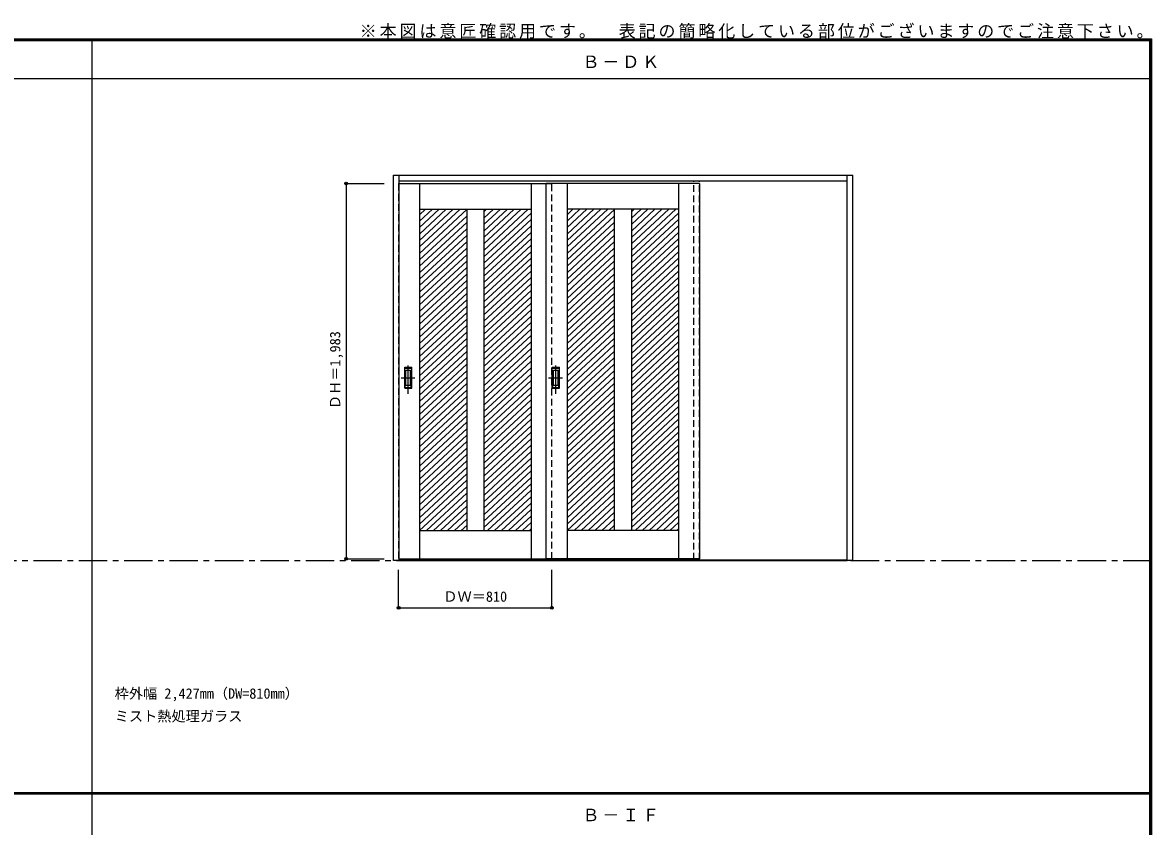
# Model space of a CAD drawing. Units: millimetres, scale not verified. Extents: x -6000 to 5700, y -4307 to 4260.
# Drawn here: x -267 to 5700, y 12 to 4260 of the extents above; entities that cross this region are included whole.
import ezdxf
from ezdxf.enums import TextEntityAlignment as Align

# ---------------------------------------------------------------- set-up
doc = ezdxf.new("R2010")
doc.units = ezdxf.units.MM
doc.header["$LTSCALE"] = 30
doc.header["$PDMODE"] = 32
doc.header["$PDSIZE"] = 15
doc.linetypes.add('CHAIN1', pattern=[8, 5, -1, 1, -1])
doc.linetypes.add('DASHED1', pattern=[1.8, 1.2, -0.6])
for name, color, linetype in [('0-1_通り芯', 7, 'CHAIN1'), ('0-2_扉', 7, 'Continuous'), ('0-4_枠', 3, 'Continuous'), ('0-6_引手', 7, 'Continuous'), ('0-A_文字', 7, 'Continuous'), ('0-B_寸法', 4, 'Continuous'), ('0-C_ハッチ', 4, 'Continuous'), ('F-1_枠', 6, 'Continuous')]:
    doc.layers.add(name, color=color, linetype=linetype)
doc.styles.add('ＭＳ ゴシック', font='')
doc.styles.get('ＭＳ ゴシック').set_extended_font_data('MS Gothic')

msp = doc.modelspace()

# ---------------------------------------------------------------- linework, layer by layer
at = {"layer": '0-1_通り芯'}
msp.add_line((-5490, 1418), (5690, 1418), dxfattribs=at)
at = {"layer": '0-2_扉', "color": 4, "linetype": 'DASHED1'}
for p, q in [((1720.85, 3409), (1720.85, 1426)), ((1723.85, 3409), (1720.85, 3409)), ((2530.85, 1426), (2530.85, 3409)), ((3280.85, 1421), (3280.85, 3423)), ((3310.85, 1421), (3310.85, 3423)), ((1723.85, 1426), (1720.85, 1426))]:
    msp.add_line(p, q, dxfattribs=at)
at = {"layer": '0-2_扉'}
for p, q in [((1723.85, 3409), (2530.85, 3409)), ((1830.85, 3409), (1830.85, 1426)), ((2420.85, 3409), (2420.85, 1426)), ((2500.85, 3409), (2530.85, 3409)), ((2500.85, 1426), (2500.85, 3409)), ((3310.85, 3409), (2500.85, 3409)), ((2610.85, 3409), (2610.85, 1426)), ((3200.85, 3409), (3200.85, 1426)), ((3310.85, 3409), (3310.85, 1426)), ((1830.85, 3274), (2420.85, 3274)), ((2080.85, 3274), (2080.85, 1576)), ((2170.85, 3274), (2170.85, 1576)), ((3200.85, 3274), (2610.85, 3274)), ((2860.85, 3274), (2860.85, 1576)), ((2950.85, 3274), (2950.85, 1576)), ((1830.85, 1576), (2420.85, 1576)), ((3200.85, 1576), (2610.85, 1576)), ((1723.85, 1426), (2530.85, 1426)), ((2500.85, 1426), (2530.85, 1426)), ((3310.85, 1426), (2500.85, 1426))]:
    msp.add_line(p, q, dxfattribs=at)
at = {"layer": '0-4_枠'}
for p, q in [((1693.85, 3453), (4120.85, 3453)), ((1723.85, 1418), (1723.85, 3453)), ((1723.85, 3423), (4090.85, 3423)), ((4090.85, 1418), (4090.85, 3453)), ((4120.85, 1418), (4120.85, 3453)), ((1723.85, 1421), (4090.85, 1421)), ((1723.85, 1418), (4090.85, 1418)), ((4120.85, 1418), (4090.85, 1418))]:
    msp.add_line(p, q, dxfattribs=at)
msp.add_lwpolyline([(1723.85, 1418), (1693.85, 1418), (1693.85, 3453)], dxfattribs=at)
at = {"layer": '0-6_引手', "linetype": 'CHAIN1'}
for p, q in [((1771.85, 2298.27), (1771.85, 2469.12)), ((2551.85, 2298.27), (2551.85, 2469.12)), ((1733.77, 2383.5), (1806.28, 2383.5)), ((2513.77, 2383.5), (2586.28, 2383.5))]:
    msp.add_line(p, q, dxfattribs=at)
at = {"layer": '0-6_引手'}
for p, q in [((1752.85, 2438.5), (1790.85, 2438.5)), ((1752.85, 2328.5), (1752.85, 2438.5)), ((1759.35, 2422.5), (1784.35, 2422.5)), ((1759.35, 2344.5), (1759.35, 2422.5)), ((1784.35, 2344.5), (1784.35, 2422.5)), ((1790.85, 2328.5), (1790.85, 2438.5)), ((2532.85, 2438.5), (2570.85, 2438.5)), ((2532.85, 2328.5), (2532.85, 2438.5)), ((2539.35, 2422.5), (2564.35, 2422.5)), ((2539.35, 2344.5), (2539.35, 2422.5)), ((2564.35, 2344.5), (2564.35, 2422.5)), ((2570.85, 2328.5), (2570.85, 2438.5)), ((1752.85, 2328.5), (1790.85, 2328.5)), ((1759.35, 2344.5), (1784.35, 2344.5)), ((2532.85, 2328.5), (2570.85, 2328.5)), ((2539.35, 2344.5), (2564.35, 2344.5))]:
    msp.add_line(p, q, dxfattribs=at)
at = {"layer": '0-6_引手', "linetype": 'DASHED1'}
for p, q in [((1787.85, 2332.5), (1787.85, 2434.5)), ((2567.85, 2332.5), (2567.85, 2434.5)), ((1755.85, 2332.5), (1787.85, 2332.5)), ((2535.85, 2332.5), (2567.85, 2332.5))]:
    msp.add_line(p, q, dxfattribs=at)
for points in [[(1755.85, 2332.5), (1755.85, 2434.5), (1787.85, 2434.5)], [(2535.85, 2332.5), (2535.85, 2434.5), (2567.85, 2434.5)]]:
    msp.add_lwpolyline(points, dxfattribs=at)
at = {"layer": '0-B_寸法'}
for p, q in [((1443.85, 3409), (1643.85, 3409)), ((1443.85, 3409), (1443.85, 1426)), ((1443.85, 1426), (1643.85, 1426)), ((1720.85, 1168), (1720.85, 1368)), ((2530.85, 1168), (2530.85, 1368)), ((1720.85, 1168), (2530.85, 1168))]:
    msp.add_line(p, q, dxfattribs=at)
at = {"layer": '0-B_寸法', "color": 7}
for p in [(1443.85, 3409), (1443.85, 1426), (1720.85, 1168), (2530.85, 1168)]:
    msp.add_point(p, dxfattribs=at)
at = {"layer": '0-C_ハッチ'}
for p, q in [((1898.99, 3274), (1830.85, 3210.9)), ((1935.79, 3274), (1830.85, 3176.83)), ((1972.59, 3274), (1830.85, 3142.76)), ((2009.38, 3274), (1830.85, 3108.69)), ((1862.2, 3274), (1830.85, 3244.97)), ((2046.18, 3274), (1830.85, 3074.62)), ((2082.98, 3274), (1830.85, 3040.55)), ((2080.85, 3237.96), (1830.85, 3006.48)), ((2185.16, 3274), (2170.85, 3260.75)), ((2221.96, 3274), (2170.85, 3226.67)), ((2258.76, 3274), (2170.85, 3192.6)), ((2295.55, 3274), (2170.85, 3158.53)), ((2332.35, 3274), (2170.85, 3124.46)), ((2369.15, 3274), (2170.85, 3090.39)), ((2405.94, 3274), (2170.85, 3056.32)), ((2420.85, 3253.73), (2170.85, 3022.25)), ((2678.99, 3274), (2610.85, 3210.9)), ((2715.79, 3274), (2610.85, 3176.83)), ((2752.59, 3274), (2610.85, 3142.76)), ((2789.38, 3274), (2610.85, 3108.69)), ((2642.2, 3274), (2610.85, 3244.97)), ((2826.18, 3274), (2610.85, 3074.62)), ((2862.98, 3274), (2610.85, 3040.55)), ((2860.85, 3237.96), (2610.85, 3006.48)), ((2965.16, 3274), (2950.85, 3260.75)), ((3001.96, 3274), (2950.85, 3226.67)), ((3038.76, 3274), (2950.85, 3192.6)), ((3075.55, 3274), (2950.85, 3158.53)), ((3112.35, 3274), (2950.85, 3124.46)), ((3149.15, 3274), (2950.85, 3090.39)), ((3185.94, 3274), (2950.85, 3056.32)), ((3200.85, 3253.73), (2950.85, 3022.25)), ((2080.85, 3203.89), (1830.85, 2972.41)), ((2080.85, 3169.82), (1830.85, 2938.34)), ((2420.85, 3219.66), (2170.85, 2988.18)), ((2420.85, 3185.59), (2170.85, 2954.11)), ((2860.85, 3203.89), (2610.85, 2972.41)), ((2860.85, 3169.82), (2610.85, 2938.34)), ((3200.85, 3219.66), (2950.85, 2988.18)), ((3200.85, 3185.59), (2950.85, 2954.11)), ((2080.85, 3135.75), (1830.85, 2904.26)), ((2420.85, 3151.52), (2170.85, 2920.04)), ((2420.85, 3117.45), (2170.85, 2885.96)), ((2860.85, 3135.75), (2610.85, 2904.26)), ((3200.85, 3151.52), (2950.85, 2920.04)), ((3200.85, 3117.45), (2950.85, 2885.96)), ((2080.85, 3101.67), (1830.85, 2870.19)), ((2080.85, 3067.6), (1830.85, 2836.12)), ((2420.85, 3083.37), (2170.85, 2851.89)), ((2420.85, 3049.3), (2170.85, 2817.82)), ((2860.85, 3101.67), (2610.85, 2870.19)), ((2860.85, 3067.6), (2610.85, 2836.12)), ((3200.85, 3083.37), (2950.85, 2851.89)), ((3200.85, 3049.3), (2950.85, 2817.82)), ((2080.85, 3033.53), (1830.85, 2802.05)), ((2080.85, 2999.46), (1830.85, 2767.98)), ((2420.85, 3015.23), (2170.85, 2783.75)), ((2860.85, 3033.53), (2610.85, 2802.05)), ((2860.85, 2999.46), (2610.85, 2767.98)), ((3200.85, 3015.23), (2950.85, 2783.75)), ((2080.85, 2965.39), (1830.85, 2733.91)), ((2080.85, 2931.32), (1830.85, 2699.84)), ((2420.85, 2981.16), (2170.85, 2749.68)), ((2420.85, 2947.09), (2170.85, 2715.61)), ((2860.85, 2965.39), (2610.85, 2733.91)), ((2860.85, 2931.32), (2610.85, 2699.84)), ((3200.85, 2981.16), (2950.85, 2749.68)), ((3200.85, 2947.09), (2950.85, 2715.61)), ((2080.85, 2897.25), (1830.85, 2665.77)), ((2420.85, 2913.02), (2170.85, 2681.54)), ((2420.85, 2878.95), (2170.85, 2647.47)), ((2860.85, 2897.25), (2610.85, 2665.77)), ((3200.85, 2913.02), (2950.85, 2681.54)), ((3200.85, 2878.95), (2950.85, 2647.47)), ((2080.85, 2863.18), (1830.85, 2631.7)), ((2080.85, 2829.11), (1830.85, 2597.62)), ((2420.85, 2844.88), (2170.85, 2613.4)), ((2420.85, 2810.81), (2170.85, 2579.32)), ((2860.85, 2863.18), (2610.85, 2631.7)), ((2860.85, 2829.11), (2610.85, 2597.62)), ((3200.85, 2844.88), (2950.85, 2613.4)), ((3200.85, 2810.81), (2950.85, 2579.32)), ((2080.85, 2795.04), (1830.85, 2563.55)), ((2080.85, 2760.96), (1830.85, 2529.48)), ((2420.85, 2776.74), (2170.85, 2545.25)), ((2860.85, 2795.04), (2610.85, 2563.55)), ((2860.85, 2760.96), (2610.85, 2529.48)), ((3200.85, 2776.74), (2950.85, 2545.25)), ((2080.85, 2726.89), (1830.85, 2495.41)), ((2080.85, 2692.82), (1830.85, 2461.34)), ((2420.85, 2742.66), (2170.85, 2511.18)), ((2420.85, 2708.59), (2170.85, 2477.11)), ((2860.85, 2726.89), (2610.85, 2495.41)), ((2860.85, 2692.82), (2610.85, 2461.34)), ((3200.85, 2742.66), (2950.85, 2511.18)), ((3200.85, 2708.59), (2950.85, 2477.11)), ((2080.85, 2658.75), (1830.85, 2427.27)), ((2420.85, 2674.52), (2170.85, 2443.04)), ((2420.85, 2640.45), (2170.85, 2408.97)), ((2860.85, 2658.75), (2610.85, 2427.27)), ((3200.85, 2674.52), (2950.85, 2443.04)), ((3200.85, 2640.45), (2950.85, 2408.97)), ((2080.85, 2624.68), (1830.85, 2393.2)), ((2080.85, 2590.61), (1830.85, 2359.13)), ((2420.85, 2606.38), (2170.85, 2374.9)), ((2420.85, 2572.31), (2170.85, 2340.83)), ((2860.85, 2624.68), (2610.85, 2393.2)), ((2860.85, 2590.61), (2610.85, 2359.13)), ((3200.85, 2606.38), (2950.85, 2374.9)), ((3200.85, 2572.31), (2950.85, 2340.83)), ((2080.85, 2556.54), (1830.85, 2325.06)), ((2080.85, 2522.47), (1830.85, 2290.99)), ((2420.85, 2538.24), (2170.85, 2306.76)), ((2860.85, 2556.54), (2610.85, 2325.06)), ((2860.85, 2522.47), (2610.85, 2290.99)), ((3200.85, 2538.24), (2950.85, 2306.76)), ((2080.85, 2488.4), (1830.85, 2256.91)), ((2080.85, 2454.32), (1830.85, 2222.84)), ((2420.85, 2504.17), (2170.85, 2272.69)), ((2420.85, 2470.1), (2170.85, 2238.61)), ((2860.85, 2488.4), (2610.85, 2256.91)), ((2860.85, 2454.32), (2610.85, 2222.84)), ((3200.85, 2504.17), (2950.85, 2272.69)), ((3200.85, 2470.1), (2950.85, 2238.61)), ((2080.85, 2420.25), (1830.85, 2188.77)), ((2420.85, 2436.02), (2170.85, 2204.54)), ((2420.85, 2401.95), (2170.85, 2170.47)), ((2860.85, 2420.25), (2610.85, 2188.77)), ((3200.85, 2436.02), (2950.85, 2204.54)), ((3200.85, 2401.95), (2950.85, 2170.47)), ((2080.85, 2386.18), (1830.85, 2154.7)), ((2080.85, 2352.11), (1830.85, 2120.63)), ((2420.85, 2367.88), (2170.85, 2136.4)), ((2420.85, 2333.81), (2170.85, 2102.33)), ((2860.85, 2386.18), (2610.85, 2154.7)), ((2860.85, 2352.11), (2610.85, 2120.63)), ((3200.85, 2367.88), (2950.85, 2136.4)), ((3200.85, 2333.81), (2950.85, 2102.33)), ((2080.85, 2318.04), (1830.85, 2086.56)), ((2080.85, 2283.97), (1830.85, 2052.49)), ((2420.85, 2299.74), (2170.85, 2068.26)), ((2860.85, 2318.04), (2610.85, 2086.56)), ((2860.85, 2283.97), (2610.85, 2052.49)), ((3200.85, 2299.74), (2950.85, 2068.26)), ((2080.85, 2249.9), (1830.85, 2018.42)), ((2080.85, 2215.83), (1830.85, 1984.35)), ((2420.85, 2265.67), (2170.85, 2034.19)), ((2420.85, 2231.6), (2170.85, 2000.12)), ((2860.85, 2249.9), (2610.85, 2018.42)), ((2860.85, 2215.83), (2610.85, 1984.35)), ((3200.85, 2265.67), (2950.85, 2034.19)), ((3200.85, 2231.6), (2950.85, 2000.12)), ((2080.85, 2181.76), (1830.85, 1950.27)), ((2420.85, 2197.53), (2170.85, 1966.05)), ((2420.85, 2163.46), (2170.85, 1931.97)), ((2860.85, 2181.76), (2610.85, 1950.27)), ((3200.85, 2197.53), (2950.85, 1966.05)), ((3200.85, 2163.46), (2950.85, 1931.97)), ((2080.85, 2147.69), (1830.85, 1916.2)), ((2080.85, 2113.61), (1830.85, 1882.13)), ((2420.85, 2129.39), (2170.85, 1897.9)), ((2420.85, 2095.31), (2170.85, 1863.83)), ((2860.85, 2147.69), (2610.85, 1916.2)), ((2860.85, 2113.61), (2610.85, 1882.13)), ((3200.85, 2129.39), (2950.85, 1897.9)), ((3200.85, 2095.31), (2950.85, 1863.83)), ((2080.85, 2079.54), (1830.85, 1848.06)), ((2080.85, 2045.47), (1830.85, 1813.99)), ((2420.85, 2061.24), (2170.85, 1829.76)), ((2860.85, 2079.54), (2610.85, 1848.06)), ((2860.85, 2045.47), (2610.85, 1813.99)), ((3200.85, 2061.24), (2950.85, 1829.76)), ((2080.85, 2011.4), (1830.85, 1779.92)), ((2080.85, 1977.33), (1830.85, 1745.85)), ((2420.85, 2027.17), (2170.85, 1795.69)), ((2420.85, 1993.1), (2170.85, 1761.62)), ((2860.85, 2011.4), (2610.85, 1779.92)), ((2860.85, 1977.33), (2610.85, 1745.85)), ((3200.85, 2027.17), (2950.85, 1795.69)), ((3200.85, 1993.1), (2950.85, 1761.62)), ((2080.85, 1943.26), (1830.85, 1711.78)), ((2420.85, 1959.03), (2170.85, 1727.55)), ((2420.85, 1924.96), (2170.85, 1693.48)), ((2860.85, 1943.26), (2610.85, 1711.78)), ((3200.85, 1959.03), (2950.85, 1727.55)), ((3200.85, 1924.96), (2950.85, 1693.48)), ((2080.85, 1909.19), (1830.85, 1677.71)), ((2080.85, 1875.12), (1830.85, 1643.64)), ((2420.85, 1890.89), (2170.85, 1659.41)), ((2420.85, 1856.82), (2170.85, 1625.34)), ((2860.85, 1909.19), (2610.85, 1677.71)), ((2860.85, 1875.12), (2610.85, 1643.64)), ((3200.85, 1890.89), (2950.85, 1659.41)), ((3200.85, 1856.82), (2950.85, 1625.34)), ((2080.85, 1841.05), (1830.85, 1609.56)), ((2080.85, 1806.97), (1830.85, 1575.49)), ((2420.85, 1822.75), (2170.85, 1591.26)), ((2860.85, 1841.05), (2610.85, 1609.56)), ((2860.85, 1806.97), (2610.85, 1575.49)), ((3200.85, 1822.75), (2950.85, 1591.26)), ((2080.85, 1772.9), (1868.19, 1576)), ((2080.85, 1738.83), (1904.99, 1576)), ((2420.85, 1788.67), (2191.16, 1576)), ((2420.85, 1754.6), (2227.96, 1576)), ((2860.85, 1772.9), (2648.19, 1576)), ((2860.85, 1738.83), (2684.99, 1576)), ((3200.85, 1788.67), (2971.16, 1576)), ((3200.85, 1754.6), (3007.96, 1576)), ((2080.85, 1704.76), (1941.79, 1576)), ((2420.85, 1720.53), (2264.75, 1576)), ((2420.85, 1686.46), (2301.55, 1576)), ((2860.85, 1704.76), (2721.79, 1576)), ((3200.85, 1720.53), (3044.75, 1576)), ((3200.85, 1686.46), (3081.55, 1576)), ((2080.85, 1670.69), (1978.58, 1576)), ((2080.85, 1636.62), (2015.38, 1576)), ((2420.85, 1652.39), (2338.35, 1576)), ((2420.85, 1618.32), (2375.14, 1576)), ((2860.85, 1670.69), (2758.58, 1576)), ((2860.85, 1636.62), (2795.38, 1576)), ((3200.85, 1652.39), (3118.35, 1576)), ((3200.85, 1618.32), (3155.14, 1576)), ((2080.85, 1602.55), (2052.18, 1576)), ((2420.85, 1584.25), (2411.94, 1576)), ((2860.85, 1602.55), (2832.18, 1576)), ((3200.85, 1584.25), (3191.94, 1576))]:
    msp.add_line(p, q, dxfattribs=at)
at = {"layer": 'F-1_枠'}
for p, q in [((-6000, 4175), (5700, 4175)), ((-6000, 4170), (5700, 4170)), ((-6000, 4165), (5700, 4165)), ((100, -3790), (100, 4175)), ((5690, 4175), (5690, -4205)), ((5695, 4175), (5695, -4205)), ((5700, 4175), (5700, -4205)), ((-6000, 3965), (5700, 3965)), ((-6000, 190.5), (5700, 190.5)), ((-6000, 187.5), (5700, 187.5)), ((-6000, 184.5), (5700, 184.5))]:
    msp.add_line(p, q, dxfattribs=at)

# ---------------------------------------------------------------- texts
at = {"layer": '0-A_文字', "style": 'ＭＳ ゴシック'}
for s, p in [('枠外幅 2,427mm（DW=810mm）', (220, 670.5)), ('ミスト熱処理ガラス', (220, 550.5))]:
    msp.add_text(s, height=54.99, dxfattribs=at).set_placement(p, align=Align.BOTTOM_LEFT)
at = {"layer": '0-A_文字', "char_height": 65.98, "attachment_point": 7, "style": 'ＭＳ ゴシック'}
for s, insert in [('\\T1.17;※本図は意匠確認用です。\u3000表記の簡略化している部位がございますのでご注意下さい。', (1515, 4175)), ('\\T1.17;Ｂ－ＤＫ', (2692.5, 4020)), ('\\T1.17;Ｂ－ＩＦ', (2692.5, 39.5))]:
    msp.add_mtext(s, dxfattribs=dict(at, insert=insert))
at = {"layer": '0-B_寸法', "color": 7, "style": 'ＭＳ ゴシック'}
msp.add_text('ＤＨ＝1,983', height=54.99, rotation=90, dxfattribs=at).set_placement((1428.85, 2217.25), align=Align.BOTTOM_LEFT)
msp.add_text('ＤＷ＝810', height=54.99, dxfattribs=at).set_placement((1957.1, 1183), align=Align.BOTTOM_LEFT)

doc.saveas('drawing.dxf')
